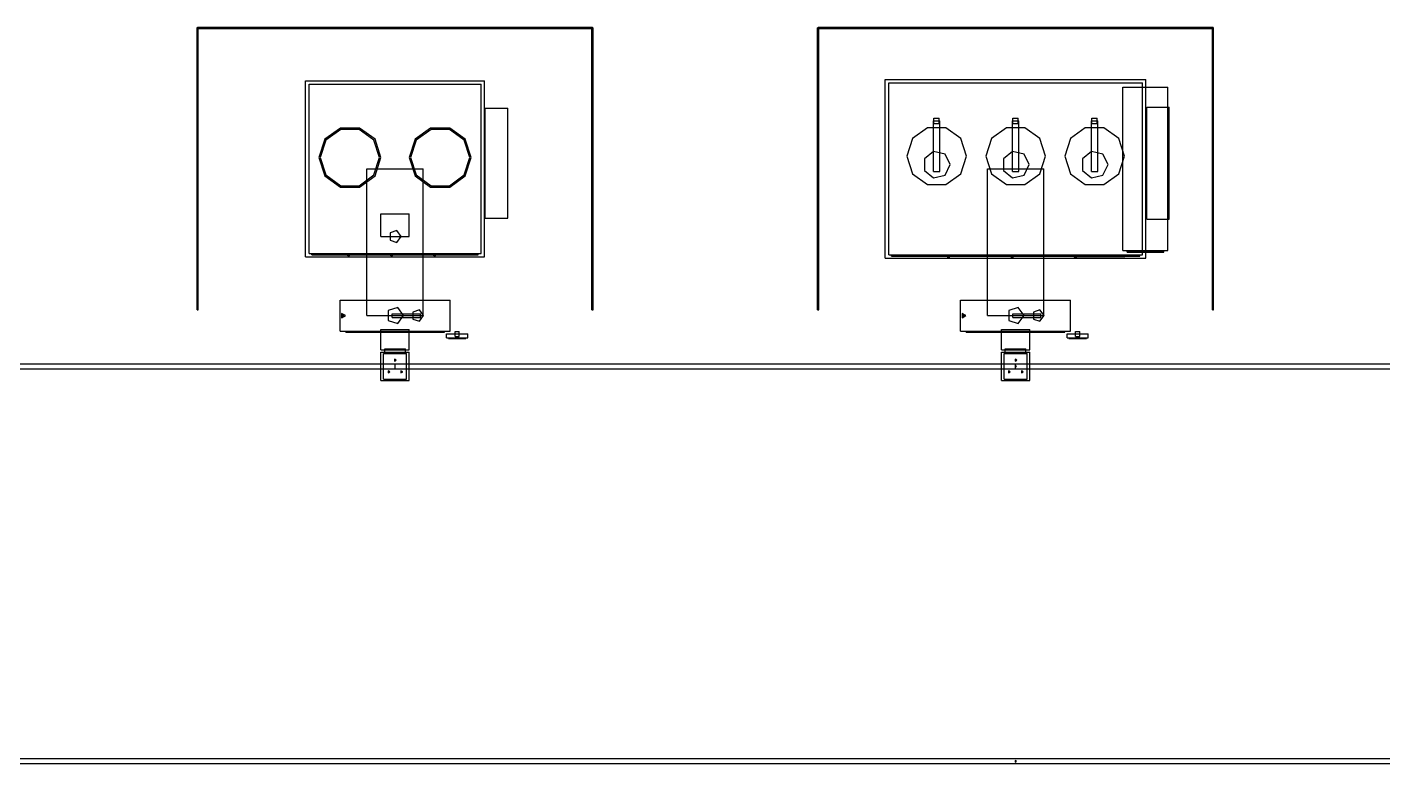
# Model space of a CAD drawing. Header units: millimetres. Extents: x -360090 to -166910, y -230090 to -203978.
# Drawn here: x -263046 to -214978, y -230090 to -203978 of the extents above; entities that cross this region are included whole.
import ezdxf

# ---------------------------------------------------------------- set-up
doc = ezdxf.new("R2010")
doc.units = ezdxf.units.MM

msp = doc.modelspace()

# ---------------------------------------------------------------- linework, layer by layer
at = {"layer": 'V6_FAB2_PORT_CMP'}
for p, q in [((-228500, -215420), (-228500, -214700)), ((-228500, -215420), (-228500, -214700)), ((-228500, -214700), (-227500, -214700)), ((-228500, -214700), (-227500, -214700)), ((-227500, -215420), (-227500, -214700)), ((-227500, -215420), (-227500, -214700)), ((-228500, -215420), (-227500, -215420)), ((-228500, -215420), (-227500, -215420)), ((-228500, -216500), (-228500, -215500)), ((-228500, -216500), (-228500, -215500)), ((-228500, -215500), (-227500, -215500)), ((-228500, -215500), (-227500, -215500)), ((-228410, -216450), (-228410, -215550)), ((-228410, -216450), (-228410, -215550)), ((-228410, -215550), (-227590, -215550)), ((-228410, -215550), (-227590, -215550)), ((-228365, -215500), (-228365, -215380)), ((-228365, -215500), (-228365, -215380)), ((-228365, -215380), (-227635, -215380)), ((-228365, -215380), (-227635, -215380)), ((-228365, -215500), (-227635, -215500)), ((-228365, -215500), (-227635, -215500)), ((-228290, -215527), (-228290, -215503)), ((-228290, -215527), (-228290, -215503)), ((-228290, -215503), (-227710, -215503)), ((-228290, -215503), (-227710, -215503)), ((-228290, -215527), (-227710, -215527)), ((-228290, -215527), (-227710, -215527)), ((-227960, -215780), (-228020, -215745)), ((-228020, -215745), (-228020, -215815)), ((-227960, -215780), (-228020, -215745)), ((-228020, -215745), (-228020, -215815)), ((-228020, -215815), (-227960, -215780)), ((-228020, -215815), (-227960, -215780)), ((-227710, -215527), (-227710, -215503)), ((-227710, -215527), (-227710, -215503)), ((-227635, -215500), (-227635, -215380)), ((-227635, -215500), (-227635, -215380)), ((-227590, -216450), (-227590, -215550)), ((-227590, -216450), (-227590, -215550)), ((-227500, -216500), (-227500, -215500)), ((-227500, -216500), (-227500, -215500)), ((-228190, -216200), (-228250, -216165)), ((-228250, -216165), (-228250, -216235)), ((-228190, -216200), (-228250, -216165)), ((-228250, -216165), (-228250, -216235)), ((-228250, -216235), (-228190, -216200)), ((-228250, -216235), (-228190, -216200)), ((-227730, -216200), (-227790, -216165)), ((-227790, -216165), (-227790, -216235)), ((-227730, -216200), (-227790, -216165)), ((-227790, -216165), (-227790, -216235)), ((-227790, -216235), (-227730, -216200)), ((-227790, -216235), (-227730, -216200)), ((-228500, -216500), (-227500, -216500)), ((-228500, -216500), (-227500, -216500)), ((-228410, -216450), (-227590, -216450)), ((-228410, -216450), (-227590, -216450))]:
    msp.add_line(p, q, dxfattribs=at)
at = {"layer": 'V6_FAB2_PORT_THERMAL'}
for p, q in [((-250500, -215420), (-250500, -214700)), ((-250500, -215420), (-250500, -214700)), ((-250500, -214700), (-249500, -214700)), ((-250500, -214700), (-249500, -214700)), ((-249500, -215420), (-249500, -214700)), ((-249500, -215420), (-249500, -214700)), ((-250500, -215420), (-249500, -215420)), ((-250500, -215420), (-249500, -215420)), ((-250500, -216500), (-250500, -215500)), ((-250500, -216500), (-250500, -215500)), ((-250500, -215500), (-249500, -215500)), ((-250500, -215500), (-249500, -215500)), ((-250410, -216450), (-250410, -215550)), ((-250410, -216450), (-250410, -215550)), ((-250410, -215550), (-249590, -215550)), ((-250410, -215550), (-249590, -215550)), ((-250365, -215500), (-250365, -215380)), ((-250365, -215500), (-250365, -215380)), ((-250365, -215380), (-249635, -215380)), ((-250365, -215380), (-249635, -215380)), ((-250365, -215500), (-249635, -215500)), ((-250365, -215500), (-249635, -215500)), ((-250290, -215527), (-250290, -215503)), ((-250290, -215527), (-250290, -215503)), ((-250290, -215503), (-249710, -215503)), ((-250290, -215503), (-249710, -215503)), ((-250290, -215527), (-249710, -215527)), ((-250290, -215527), (-249710, -215527)), ((-249960, -215780), (-250020, -215745)), ((-250020, -215745), (-250020, -215815)), ((-249960, -215780), (-250020, -215745)), ((-250020, -215745), (-250020, -215815)), ((-250020, -215815), (-249960, -215780)), ((-250020, -215815), (-249960, -215780)), ((-249710, -215527), (-249710, -215503)), ((-249710, -215527), (-249710, -215503)), ((-249635, -215500), (-249635, -215380)), ((-249635, -215500), (-249635, -215380)), ((-249590, -216450), (-249590, -215550)), ((-249590, -216450), (-249590, -215550)), ((-249500, -216500), (-249500, -215500)), ((-249500, -216500), (-249500, -215500)), ((-250190, -216200), (-250250, -216165)), ((-250250, -216165), (-250250, -216235)), ((-250190, -216200), (-250250, -216165)), ((-250250, -216165), (-250250, -216235)), ((-250250, -216235), (-250190, -216200)), ((-250250, -216235), (-250190, -216200)), ((-249730, -216200), (-249790, -216165)), ((-249790, -216165), (-249790, -216235)), ((-249730, -216200), (-249790, -216165)), ((-249790, -216165), (-249790, -216235)), ((-249790, -216235), (-249730, -216200)), ((-249790, -216235), (-249730, -216200)), ((-250500, -216500), (-249500, -216500)), ((-250500, -216500), (-249500, -216500)), ((-250410, -216450), (-249590, -216450)), ((-250410, -216450), (-249590, -216450))]:
    msp.add_line(p, q, dxfattribs=at)
at = {"layer": 'V6_FAB2_RAIL_01'}
for p, q in [((-272000, -215910), (-250000, -215910)), ((-272000, -215910), (-250000, -215910)), ((-272000, -216090), (-250000, -216090)), ((-272000, -216090), (-250000, -216090)), ((-250000, -216090), (-250000, -215910)), ((-250000, -216090), (-250000, -215910)), ((-250000, -216090), (-250000, -215910)), ((-250000, -216090), (-250000, -215910)), ((-250000, -215910), (-228000, -215910)), ((-250000, -215910), (-228000, -215910)), ((-250000, -216090), (-228000, -216090)), ((-250000, -216090), (-228000, -216090)), ((-227966, -216000), (-228017, -215971)), ((-228017, -215971), (-228017, -216029)), ((-227966, -216000), (-228017, -215971)), ((-228017, -215971), (-228017, -216029)), ((-228017, -216029), (-227966, -216000)), ((-228017, -216029), (-227966, -216000)), ((-228000, -216090), (-228000, -215910)), ((-228000, -216090), (-228000, -215910)), ((-228000, -216090), (-228000, -215910)), ((-228000, -216090), (-228000, -215910)), ((-228000, -215910), (-206000, -215910)), ((-228000, -215910), (-206000, -215910)), ((-228000, -216090), (-206000, -216090)), ((-228000, -216090), (-206000, -216090)), ((-169000, -229910), (-358000, -229910)), ((-169000, -229910), (-358000, -229910)), ((-169000, -230090), (-358000, -230090)), ((-169000, -230090), (-358000, -230090)), ((-227966, -230000), (-228017, -229971)), ((-228017, -229971), (-228017, -230029)), ((-227966, -230000), (-228017, -229971)), ((-228017, -229971), (-228017, -230029)), ((-228017, -230029), (-227966, -230000)), ((-228017, -230029), (-227966, -230000))]:
    msp.add_line(p, q, dxfattribs=at)
at = {"layer": 'V6_FAB2_TOOL_CMP'}
for p, q in [((-235022, -214000), (-235022, -204000)), ((-235022, -214000), (-235022, -204000)), ((-235022, -204000), (-234978, -204000)), ((-235022, -204000), (-234978, -204000)), ((-235000, -204022), (-235000, -203978)), ((-235000, -204022), (-235000, -203978)), ((-235000, -203978), (-221000, -203978)), ((-235000, -203978), (-221000, -203978)), ((-235000, -204022), (-221000, -204022)), ((-235000, -204022), (-221000, -204022)), ((-234978, -214000), (-234978, -204000)), ((-234978, -214000), (-234978, -204000)), ((-221022, -214000), (-221022, -204000)), ((-221022, -214000), (-221022, -204000)), ((-221022, -204000), (-220978, -204000)), ((-221022, -204000), (-220978, -204000)), ((-221000, -204022), (-221000, -203978)), ((-221000, -204022), (-221000, -203978)), ((-220978, -214000), (-220978, -204000)), ((-220978, -214000), (-220978, -204000)), ((-232620, -212170), (-232620, -205830)), ((-232620, -212170), (-232620, -205830)), ((-232620, -205830), (-223380, -205830)), ((-232620, -205830), (-223380, -205830)), ((-232500, -212050), (-232500, -205950)), ((-232500, -212050), (-232500, -205950)), ((-232500, -205950), (-223500, -205950)), ((-232500, -205950), (-223500, -205950)), ((-224200, -211900), (-224200, -206100)), ((-224200, -211900), (-224200, -206100)), ((-224200, -206100), (-222600, -206100)), ((-224200, -206100), (-222600, -206100)), ((-223500, -212050), (-223500, -205950)), ((-223500, -212050), (-223500, -205950)), ((-223380, -212170), (-223380, -205830)), ((-223380, -212170), (-223380, -205830)), ((-222600, -211900), (-222600, -206100)), ((-222600, -211900), (-222600, -206100)), ((-223350, -210782), (-223350, -206818)), ((-223350, -210782), (-223350, -206818)), ((-223350, -206818), (-222550, -206818)), ((-223350, -206818), (-222550, -206818)), ((-222550, -210782), (-222550, -206818)), ((-222550, -210782), (-222550, -206818)), ((-231128, -207542), (-231658, -207927)), ((-231128, -207542), (-231658, -207927)), ((-230472, -207542), (-231128, -207542)), ((-230472, -207542), (-231128, -207542)), ((-230910, -209100), (-230910, -207300)), ((-230910, -209100), (-230910, -207300)), ((-230910, -207300), (-230690, -207300)), ((-230910, -207300), (-230690, -207300)), ((-230895, -207395), (-230895, -207205)), ((-230895, -207395), (-230895, -207205)), ((-230895, -207205), (-230705, -207205)), ((-230895, -207205), (-230705, -207205)), ((-230895, -207395), (-230705, -207395)), ((-230895, -207395), (-230705, -207395)), ((-230705, -207395), (-230705, -207205)), ((-230705, -207395), (-230705, -207205)), ((-230690, -209100), (-230690, -207300)), ((-230690, -209100), (-230690, -207300)), ((-229942, -207927), (-230472, -207542)), ((-229942, -207927), (-230472, -207542)), ((-228328, -207542), (-228858, -207927)), ((-228328, -207542), (-228858, -207927)), ((-227672, -207542), (-228328, -207542)), ((-227672, -207542), (-228328, -207542)), ((-228110, -209100), (-228110, -207300)), ((-228110, -209100), (-228110, -207300)), ((-228110, -207300), (-227890, -207300)), ((-228110, -207300), (-227890, -207300)), ((-228095, -207395), (-228095, -207205)), ((-228095, -207395), (-228095, -207205)), ((-228095, -207205), (-227905, -207205)), ((-228095, -207205), (-227905, -207205)), ((-228095, -207395), (-227905, -207395)), ((-228095, -207395), (-227905, -207395)), ((-227905, -207395), (-227905, -207205)), ((-227905, -207395), (-227905, -207205)), ((-227890, -209100), (-227890, -207300)), ((-227890, -209100), (-227890, -207300)), ((-227142, -207927), (-227672, -207542)), ((-227142, -207927), (-227672, -207542)), ((-225528, -207542), (-226058, -207927)), ((-225528, -207542), (-226058, -207927)), ((-224872, -207542), (-225528, -207542)), ((-224872, -207542), (-225528, -207542)), ((-225310, -209100), (-225310, -207300)), ((-225310, -209100), (-225310, -207300)), ((-225310, -207300), (-225090, -207300)), ((-225310, -207300), (-225090, -207300)), ((-225295, -207395), (-225295, -207205)), ((-225295, -207395), (-225295, -207205)), ((-225295, -207205), (-225105, -207205)), ((-225295, -207205), (-225105, -207205)), ((-225295, -207395), (-225105, -207395)), ((-225295, -207395), (-225105, -207395)), ((-225105, -207395), (-225105, -207205)), ((-225105, -207395), (-225105, -207205)), ((-225090, -209100), (-225090, -207300)), ((-225090, -209100), (-225090, -207300)), ((-224342, -207927), (-224872, -207542)), ((-224342, -207927), (-224872, -207542)), ((-231658, -207927), (-231860, -208550)), ((-231658, -207927), (-231860, -208550)), ((-229740, -208550), (-229942, -207927)), ((-229740, -208550), (-229942, -207927)), ((-228858, -207927), (-229060, -208550)), ((-228858, -207927), (-229060, -208550)), ((-226940, -208550), (-227142, -207927)), ((-226940, -208550), (-227142, -207927)), ((-226058, -207927), (-226260, -208550)), ((-226058, -207927), (-226260, -208550)), ((-224140, -208550), (-224342, -207927)), ((-224140, -208550), (-224342, -207927)), ((-231860, -208550), (-231658, -209173)), ((-231860, -208550), (-231658, -209173)), ((-230907, -208382), (-231232, -208642)), ((-230907, -208382), (-231232, -208642)), ((-230501, -208475), (-230907, -208382)), ((-230501, -208475), (-230907, -208382)), ((-230320, -208850), (-230501, -208475)), ((-230320, -208850), (-230501, -208475)), ((-229942, -209173), (-229740, -208550)), ((-229942, -209173), (-229740, -208550)), ((-229060, -208550), (-228858, -209173)), ((-229060, -208550), (-228858, -209173)), ((-228107, -208382), (-228432, -208642)), ((-228107, -208382), (-228432, -208642)), ((-227701, -208475), (-228107, -208382)), ((-227701, -208475), (-228107, -208382)), ((-227520, -208850), (-227701, -208475)), ((-227520, -208850), (-227701, -208475)), ((-227142, -209173), (-226940, -208550)), ((-227142, -209173), (-226940, -208550)), ((-226260, -208550), (-226058, -209173)), ((-226260, -208550), (-226058, -209173)), ((-225307, -208382), (-225632, -208642)), ((-225307, -208382), (-225632, -208642)), ((-224901, -208475), (-225307, -208382)), ((-224901, -208475), (-225307, -208382)), ((-224720, -208850), (-224901, -208475)), ((-224720, -208850), (-224901, -208475)), ((-224342, -209173), (-224140, -208550)), ((-224342, -209173), (-224140, -208550)), ((-231232, -208642), (-231232, -209058)), ((-231232, -208642), (-231232, -209058)), ((-231232, -209058), (-230907, -209318)), ((-231232, -209058), (-230907, -209318)), ((-230501, -209225), (-230320, -208850)), ((-230501, -209225), (-230320, -208850)), ((-229000, -214200), (-229000, -209000)), ((-229000, -214200), (-229000, -209000)), ((-229000, -209000), (-227000, -209000)), ((-229000, -209000), (-227000, -209000)), ((-228432, -208642), (-228432, -209058)), ((-228432, -208642), (-228432, -209058)), ((-228432, -209058), (-228107, -209318)), ((-228432, -209058), (-228107, -209318)), ((-227701, -209225), (-227520, -208850)), ((-227701, -209225), (-227520, -208850)), ((-227000, -214200), (-227000, -209000)), ((-227000, -214200), (-227000, -209000)), ((-225632, -208642), (-225632, -209058)), ((-225632, -208642), (-225632, -209058)), ((-225632, -209058), (-225307, -209318)), ((-225632, -209058), (-225307, -209318)), ((-224901, -209225), (-224720, -208850)), ((-224901, -209225), (-224720, -208850)), ((-231658, -209173), (-231128, -209558)), ((-231658, -209173), (-231128, -209558)), ((-231128, -209558), (-230472, -209558)), ((-231128, -209558), (-230472, -209558)), ((-230910, -209100), (-230690, -209100)), ((-230910, -209100), (-230690, -209100)), ((-230907, -209318), (-230501, -209225)), ((-230907, -209318), (-230501, -209225)), ((-230472, -209558), (-229942, -209173)), ((-230472, -209558), (-229942, -209173)), ((-228858, -209173), (-228328, -209558)), ((-228858, -209173), (-228328, -209558)), ((-228328, -209558), (-227672, -209558)), ((-228328, -209558), (-227672, -209558)), ((-228110, -209100), (-227890, -209100)), ((-228110, -209100), (-227890, -209100)), ((-228107, -209318), (-227701, -209225)), ((-228107, -209318), (-227701, -209225)), ((-227672, -209558), (-227142, -209173)), ((-227672, -209558), (-227142, -209173)), ((-226058, -209173), (-225528, -209558)), ((-226058, -209173), (-225528, -209558)), ((-225528, -209558), (-224872, -209558)), ((-225528, -209558), (-224872, -209558)), ((-225310, -209100), (-225090, -209100)), ((-225310, -209100), (-225090, -209100)), ((-225307, -209318), (-224901, -209225)), ((-225307, -209318), (-224901, -209225)), ((-224872, -209558), (-224342, -209173)), ((-224872, -209558), (-224342, -209173)), ((-223350, -210782), (-222550, -210782)), ((-223350, -210782), (-222550, -210782)), ((-224200, -211900), (-222600, -211900)), ((-224200, -211900), (-222600, -211900)), ((-224050, -211950), (-224050, -211910)), ((-224050, -211950), (-224050, -211910)), ((-224050, -211910), (-222750, -211910)), ((-224050, -211910), (-222750, -211910)), ((-224050, -211950), (-222750, -211950)), ((-224050, -211950), (-222750, -211950)), ((-222750, -211950), (-222750, -211910)), ((-222750, -211950), (-222750, -211910)), ((-232620, -212170), (-223380, -212170)), ((-232620, -212170), (-223380, -212170)), ((-232500, -212050), (-223500, -212050)), ((-232500, -212050), (-223500, -212050)), ((-232400, -212100), (-232400, -212054)), ((-232400, -212100), (-232400, -212054)), ((-232400, -212054), (-223600, -212054)), ((-232400, -212054), (-223600, -212054)), ((-232400, -212100), (-223600, -212100)), ((-232400, -212100), (-223600, -212100)), ((-230400, -212137), (-230400, -212077)), ((-230400, -212137), (-230400, -212077)), ((-230400, -212077), (-230340, -212077)), ((-230400, -212077), (-230340, -212077)), ((-230400, -212137), (-230340, -212137)), ((-230400, -212137), (-230340, -212137)), ((-230340, -212137), (-230340, -212077)), ((-230340, -212137), (-230340, -212077)), ((-230264, -212100), (-230264, -212054)), ((-230264, -212100), (-230264, -212054)), ((-230264, -212054), (-230236, -212054)), ((-230264, -212054), (-230236, -212054)), ((-230264, -212100), (-230236, -212100)), ((-230264, -212100), (-230236, -212100)), ((-230236, -212100), (-230236, -212054)), ((-230236, -212100), (-230236, -212054)), ((-228150, -212137), (-228150, -212077)), ((-228150, -212137), (-228150, -212077)), ((-228150, -212077), (-228090, -212077)), ((-228150, -212077), (-228090, -212077)), ((-228150, -212137), (-228090, -212137)), ((-228150, -212137), (-228090, -212137)), ((-228090, -212137), (-228090, -212077)), ((-228090, -212137), (-228090, -212077)), ((-228014, -212100), (-228014, -212054)), ((-228014, -212100), (-228014, -212054)), ((-228014, -212054), (-227986, -212054)), ((-228014, -212054), (-227986, -212054)), ((-228014, -212100), (-227986, -212100)), ((-228014, -212100), (-227986, -212100)), ((-227986, -212100), (-227986, -212054)), ((-227986, -212100), (-227986, -212054)), ((-225930, -212102), (-225930, -212062)), ((-225930, -212102), (-225930, -212062)), ((-225930, -212062), (-224130, -212062)), ((-225930, -212062), (-224130, -212062)), ((-225930, -212102), (-225930, -212062)), ((-225930, -212102), (-225930, -212062)), ((-225930, -212062), (-224130, -212062)), ((-225930, -212062), (-224130, -212062)), ((-225930, -212102), (-225930, -212062)), ((-225930, -212102), (-225930, -212062)), ((-225930, -212062), (-224130, -212062)), ((-225930, -212062), (-224130, -212062)), ((-225930, -212102), (-225930, -212062)), ((-225930, -212102), (-225930, -212062)), ((-225930, -212062), (-224130, -212062)), ((-225930, -212062), (-224130, -212062)), ((-225930, -212102), (-225930, -212062)), ((-225930, -212102), (-225930, -212062)), ((-225930, -212062), (-224130, -212062)), ((-225930, -212062), (-224130, -212062)), ((-225930, -212102), (-224130, -212102)), ((-225930, -212102), (-224130, -212102)), ((-225930, -212102), (-224130, -212102)), ((-225930, -212102), (-224130, -212102)), ((-225930, -212102), (-224130, -212102)), ((-225930, -212102), (-224130, -212102)), ((-225930, -212102), (-224130, -212102)), ((-225930, -212102), (-224130, -212102)), ((-225930, -212102), (-224130, -212102)), ((-225930, -212102), (-224130, -212102)), ((-225900, -212137), (-225900, -212077)), ((-225900, -212137), (-225900, -212077)), ((-225900, -212077), (-225840, -212077)), ((-225900, -212077), (-225840, -212077)), ((-225900, -212137), (-225840, -212137)), ((-225900, -212137), (-225840, -212137)), ((-225840, -212137), (-225840, -212077)), ((-225840, -212137), (-225840, -212077)), ((-225764, -212100), (-225764, -212054)), ((-225764, -212100), (-225764, -212054)), ((-225764, -212054), (-225736, -212054)), ((-225764, -212054), (-225736, -212054)), ((-225764, -212100), (-225736, -212100)), ((-225764, -212100), (-225736, -212100)), ((-225736, -212100), (-225736, -212054)), ((-225736, -212100), (-225736, -212054)), ((-224130, -212102), (-224130, -212062)), ((-224130, -212102), (-224130, -212062)), ((-224130, -212102), (-224130, -212062)), ((-224130, -212102), (-224130, -212062)), ((-224130, -212102), (-224130, -212062)), ((-224130, -212102), (-224130, -212062)), ((-224130, -212102), (-224130, -212062)), ((-224130, -212102), (-224130, -212062)), ((-224130, -212102), (-224130, -212062)), ((-224130, -212102), (-224130, -212062)), ((-223600, -212100), (-223600, -212054)), ((-223600, -212100), (-223600, -212054)), ((-229950, -214750), (-229950, -213650)), ((-229950, -214750), (-229950, -213650)), ((-229950, -213650), (-226050, -213650)), ((-229950, -213650), (-226050, -213650)), ((-226050, -214750), (-226050, -213650)), ((-226050, -214750), (-226050, -213650)), ((-235022, -214000), (-234978, -214000)), ((-235022, -214000), (-234978, -214000)), ((-229760, -214200), (-229895, -214122)), ((-229895, -214122), (-229895, -214278)), ((-229760, -214200), (-229895, -214122)), ((-229895, -214122), (-229895, -214278)), ((-229760, -214200), (-229895, -214122)), ((-229895, -214122), (-229895, -214278)), ((-229760, -214200), (-229895, -214122)), ((-229895, -214122), (-229895, -214278)), ((-229760, -214200), (-229895, -214122)), ((-229895, -214122), (-229895, -214278)), ((-229760, -214200), (-229895, -214122)), ((-229895, -214122), (-229895, -214278)), ((-229895, -214278), (-229760, -214200)), ((-229895, -214278), (-229760, -214200)), ((-229895, -214278), (-229760, -214200)), ((-229895, -214278), (-229760, -214200)), ((-229895, -214278), (-229760, -214200)), ((-229895, -214278), (-229760, -214200)), ((-229805, -214200), (-229872, -214161)), ((-229872, -214161), (-229872, -214239)), ((-229805, -214200), (-229872, -214161)), ((-229872, -214161), (-229872, -214239)), ((-229872, -214239), (-229805, -214200)), ((-229872, -214239), (-229805, -214200)), ((-229000, -214200), (-227000, -214200)), ((-229000, -214200), (-227000, -214200)), ((-227907, -213915), (-228243, -214024)), ((-227907, -213915), (-228243, -214024)), ((-228243, -214024), (-228243, -214376)), ((-228243, -214024), (-228243, -214376)), ((-228243, -214376), (-227907, -214485)), ((-228243, -214376), (-227907, -214485)), ((-228100, -214265), (-228100, -214135)), ((-228100, -214265), (-228100, -214135)), ((-228100, -214135), (-227100, -214135)), ((-228100, -214135), (-227100, -214135)), ((-228100, -214265), (-227100, -214265)), ((-228100, -214265), (-227100, -214265)), ((-227700, -214200), (-227907, -213915)), ((-227700, -214200), (-227907, -213915)), ((-227907, -214485), (-227700, -214200)), ((-227907, -214485), (-227700, -214200)), ((-227135, -214000), (-227370, -214077)), ((-227135, -214000), (-227370, -214077)), ((-227370, -214077), (-227370, -214323)), ((-227370, -214077), (-227370, -214323)), ((-227370, -214323), (-227135, -214400)), ((-227370, -214323), (-227135, -214400)), ((-226990, -214200), (-227135, -214000)), ((-226990, -214200), (-227135, -214000)), ((-227135, -214400), (-226990, -214200)), ((-227135, -214400), (-226990, -214200)), ((-227100, -214265), (-227100, -214135)), ((-227100, -214265), (-227100, -214135)), ((-221022, -214000), (-220978, -214000)), ((-221022, -214000), (-220978, -214000)), ((-229950, -214750), (-226050, -214750)), ((-229950, -214750), (-226050, -214750)), ((-229750, -214788), (-229750, -214748)), ((-229750, -214788), (-229750, -214748)), ((-229750, -214748), (-226250, -214748)), ((-229750, -214748), (-226250, -214748)), ((-229750, -214788), (-226250, -214788)), ((-229750, -214788), (-226250, -214788)), ((-226250, -214788), (-226250, -214748)), ((-226250, -214788), (-226250, -214748)), ((-226175, -214995), (-226175, -214845)), ((-226175, -214995), (-226175, -214845)), ((-226175, -214845), (-225425, -214845)), ((-226175, -214845), (-225425, -214845)), ((-225875, -214940), (-225875, -214760)), ((-225875, -214940), (-225875, -214760)), ((-225875, -214760), (-225725, -214760)), ((-225875, -214760), (-225725, -214760)), ((-225725, -214940), (-225725, -214760)), ((-225725, -214940), (-225725, -214760)), ((-225425, -214995), (-225425, -214845)), ((-225425, -214995), (-225425, -214845)), ((-226175, -214995), (-225425, -214995)), ((-226175, -214995), (-225425, -214995)), ((-226110, -215011), (-226110, -214999)), ((-226110, -215011), (-226110, -214999)), ((-226110, -214999), (-225490, -214999)), ((-226110, -214999), (-225490, -214999)), ((-226110, -215011), (-225490, -215011)), ((-226110, -215011), (-225490, -215011)), ((-225875, -214940), (-225725, -214940)), ((-225875, -214940), (-225725, -214940)), ((-225490, -215011), (-225490, -214999)), ((-225490, -215011), (-225490, -214999))]:
    msp.add_line(p, q, dxfattribs=at)
at = {"layer": 'V6_FAB2_TOOL_THERMAL'}
for p, q in [((-257022, -214000), (-257022, -204000)), ((-257022, -214000), (-257022, -204000)), ((-257022, -204000), (-256977, -204000)), ((-257022, -204000), (-256977, -204000)), ((-257000, -204022), (-257000, -203978)), ((-257000, -204022), (-257000, -203978)), ((-257000, -203978), (-243000, -203978)), ((-257000, -203978), (-243000, -203978)), ((-257000, -204022), (-243000, -204022)), ((-257000, -204022), (-243000, -204022)), ((-256977, -214000), (-256977, -204000)), ((-256977, -214000), (-256977, -204000)), ((-243022, -214000), (-243022, -204000)), ((-243022, -214000), (-243022, -204000)), ((-243022, -204000), (-242978, -204000)), ((-243022, -204000), (-242978, -204000)), ((-243000, -204022), (-243000, -203978)), ((-243000, -204022), (-243000, -203978)), ((-242978, -214000), (-242978, -204000)), ((-242978, -214000), (-242978, -204000)), ((-253170, -212120), (-253170, -205880)), ((-253170, -212120), (-253170, -205880)), ((-253170, -205880), (-246830, -205880)), ((-253170, -205880), (-246830, -205880)), ((-253050, -212000), (-253050, -206000)), ((-253050, -212000), (-253050, -206000)), ((-253050, -206000), (-246950, -206000)), ((-253050, -206000), (-246950, -206000)), ((-246950, -212000), (-246950, -206000)), ((-246950, -212000), (-246950, -206000)), ((-246830, -212120), (-246830, -205880)), ((-246830, -212120), (-246830, -205880)), ((-246800, -210750), (-246800, -206850)), ((-246800, -210750), (-246800, -206850)), ((-246800, -206850), (-246000, -206850)), ((-246800, -206850), (-246000, -206850)), ((-246000, -210750), (-246000, -206850)), ((-246000, -210750), (-246000, -206850)), ((-251940, -207554), (-252490, -207953)), ((-251940, -207554), (-252490, -207953)), ((-251924, -207601), (-252449, -207983)), ((-251924, -207601), (-252449, -207983)), ((-251260, -207554), (-251940, -207554)), ((-251260, -207554), (-251940, -207554)), ((-251276, -207601), (-251924, -207601)), ((-251276, -207601), (-251924, -207601)), ((-250751, -207983), (-251276, -207601)), ((-250751, -207983), (-251276, -207601)), ((-250710, -207953), (-251260, -207554)), ((-250710, -207953), (-251260, -207554)), ((-248740, -207554), (-249290, -207953)), ((-248740, -207554), (-249290, -207953)), ((-248724, -207601), (-249249, -207983)), ((-248724, -207601), (-249249, -207983)), ((-248060, -207554), (-248740, -207554)), ((-248060, -207554), (-248740, -207554)), ((-248076, -207601), (-248724, -207601)), ((-248076, -207601), (-248724, -207601)), ((-247551, -207983), (-248076, -207601)), ((-247551, -207983), (-248076, -207601)), ((-247510, -207953), (-248060, -207554)), ((-247510, -207953), (-248060, -207554)), ((-252490, -207953), (-252700, -208600)), ((-252490, -207953), (-252700, -208600)), ((-252449, -207983), (-252650, -208600)), ((-252449, -207983), (-252650, -208600)), ((-250550, -208600), (-250751, -207983)), ((-250550, -208600), (-250751, -207983)), ((-250500, -208600), (-250710, -207953)), ((-250500, -208600), (-250710, -207953)), ((-249290, -207953), (-249500, -208600)), ((-249290, -207953), (-249500, -208600)), ((-249249, -207983), (-249450, -208600)), ((-249249, -207983), (-249450, -208600)), ((-247350, -208600), (-247551, -207983)), ((-247350, -208600), (-247551, -207983)), ((-247300, -208600), (-247510, -207953)), ((-247300, -208600), (-247510, -207953)), ((-252700, -208600), (-252490, -209247)), ((-252700, -208600), (-252490, -209247)), ((-252650, -208600), (-252449, -209217)), ((-252650, -208600), (-252449, -209217)), ((-250751, -209217), (-250550, -208600)), ((-250751, -209217), (-250550, -208600)), ((-250710, -209247), (-250500, -208600)), ((-250710, -209247), (-250500, -208600)), ((-249500, -208600), (-249290, -209247)), ((-249500, -208600), (-249290, -209247)), ((-249450, -208600), (-249249, -209217)), ((-249450, -208600), (-249249, -209217)), ((-247551, -209217), (-247350, -208600)), ((-247551, -209217), (-247350, -208600)), ((-247510, -209247), (-247300, -208600)), ((-247510, -209247), (-247300, -208600)), ((-251000, -214200), (-251000, -209000)), ((-251000, -214200), (-251000, -209000)), ((-251000, -209000), (-249000, -209000)), ((-251000, -209000), (-249000, -209000)), ((-249000, -214200), (-249000, -209000)), ((-249000, -214200), (-249000, -209000)), ((-252490, -209247), (-251940, -209646)), ((-252490, -209247), (-251940, -209646)), ((-252449, -209217), (-251924, -209599)), ((-252449, -209217), (-251924, -209599)), ((-251276, -209599), (-250751, -209217)), ((-251276, -209599), (-250751, -209217)), ((-251260, -209646), (-250710, -209247)), ((-251260, -209646), (-250710, -209247)), ((-249290, -209247), (-248740, -209646)), ((-249290, -209247), (-248740, -209646)), ((-249249, -209217), (-248724, -209599)), ((-249249, -209217), (-248724, -209599)), ((-248076, -209599), (-247551, -209217)), ((-248076, -209599), (-247551, -209217)), ((-248060, -209646), (-247510, -209247)), ((-248060, -209646), (-247510, -209247)), ((-251940, -209646), (-251260, -209646)), ((-251940, -209646), (-251260, -209646)), ((-251924, -209599), (-251276, -209599)), ((-251924, -209599), (-251276, -209599)), ((-248740, -209646), (-248060, -209646)), ((-248740, -209646), (-248060, -209646)), ((-248724, -209599), (-248076, -209599)), ((-248724, -209599), (-248076, -209599)), ((-250500, -211400), (-250500, -210600)), ((-250500, -211400), (-250500, -210600)), ((-250500, -210600), (-249500, -210600)), ((-250500, -210600), (-249500, -210600)), ((-249500, -211400), (-249500, -210600)), ((-249500, -211400), (-249500, -210600)), ((-246800, -210750), (-246000, -210750)), ((-246800, -210750), (-246000, -210750)), ((-250500, -211400), (-249500, -211400)), ((-250500, -211400), (-249500, -211400)), ((-249932, -211191), (-250178, -211271)), ((-249932, -211191), (-250178, -211271)), ((-249932, -211191), (-250178, -211271)), ((-249932, -211191), (-250178, -211271)), ((-249932, -211191), (-250178, -211271)), ((-249932, -211191), (-250178, -211271)), ((-249932, -211191), (-250178, -211271)), ((-249932, -211191), (-250178, -211271)), ((-249932, -211191), (-250178, -211271)), ((-249932, -211191), (-250178, -211271)), ((-249932, -211191), (-250178, -211271)), ((-249932, -211191), (-250178, -211271)), ((-249932, -211191), (-250178, -211271)), ((-249932, -211191), (-250178, -211271)), ((-249932, -211191), (-250178, -211271)), ((-249932, -211191), (-250178, -211271)), ((-249932, -211191), (-250178, -211271)), ((-249932, -211191), (-250178, -211271)), ((-249932, -211191), (-250178, -211271)), ((-249932, -211191), (-250178, -211271)), ((-249932, -211191), (-250178, -211271)), ((-249932, -211191), (-250178, -211271)), ((-249932, -211191), (-250178, -211271)), ((-249932, -211191), (-250178, -211271)), ((-249932, -211191), (-250178, -211271)), ((-249932, -211191), (-250178, -211271)), ((-249932, -211191), (-250178, -211271)), ((-249932, -211191), (-250178, -211271)), ((-249932, -211191), (-250178, -211271)), ((-249932, -211191), (-250178, -211271)), ((-249932, -211191), (-250178, -211271)), ((-249932, -211191), (-250178, -211271)), ((-250178, -211271), (-250178, -211529)), ((-250178, -211271), (-250178, -211529)), ((-250178, -211271), (-250178, -211529)), ((-250178, -211271), (-250178, -211529)), ((-250178, -211271), (-250178, -211529)), ((-250178, -211271), (-250178, -211529)), ((-250178, -211271), (-250178, -211529)), ((-250178, -211271), (-250178, -211529)), ((-250178, -211271), (-250178, -211529)), ((-250178, -211271), (-250178, -211529)), ((-250178, -211271), (-250178, -211529)), ((-250178, -211271), (-250178, -211529)), ((-250178, -211271), (-250178, -211529)), ((-250178, -211271), (-250178, -211529)), ((-250178, -211271), (-250178, -211529)), ((-250178, -211271), (-250178, -211529)), ((-250178, -211271), (-250178, -211529)), ((-250178, -211271), (-250178, -211529)), ((-250178, -211271), (-250178, -211529)), ((-250178, -211271), (-250178, -211529)), ((-250178, -211271), (-250178, -211529)), ((-250178, -211271), (-250178, -211529)), ((-250178, -211271), (-250178, -211529)), ((-250178, -211271), (-250178, -211529)), ((-250178, -211271), (-250178, -211529)), ((-250178, -211271), (-250178, -211529)), ((-250178, -211271), (-250178, -211529)), ((-250178, -211271), (-250178, -211529)), ((-250178, -211271), (-250178, -211529)), ((-250178, -211271), (-250178, -211529)), ((-250178, -211271), (-250178, -211529)), ((-250178, -211271), (-250178, -211529)), ((-249780, -211400), (-249932, -211191)), ((-249780, -211400), (-249932, -211191)), ((-249780, -211400), (-249932, -211191)), ((-249780, -211400), (-249932, -211191)), ((-249780, -211400), (-249932, -211191)), ((-249780, -211400), (-249932, -211191)), ((-249780, -211400), (-249932, -211191)), ((-249780, -211400), (-249932, -211191)), ((-249780, -211400), (-249932, -211191)), ((-249780, -211400), (-249932, -211191)), ((-249780, -211400), (-249932, -211191)), ((-249780, -211400), (-249932, -211191)), ((-249780, -211400), (-249932, -211191)), ((-249780, -211400), (-249932, -211191)), ((-249780, -211400), (-249932, -211191)), ((-249780, -211400), (-249932, -211191)), ((-249780, -211400), (-249932, -211191)), ((-249780, -211400), (-249932, -211191)), ((-249780, -211400), (-249932, -211191)), ((-249780, -211400), (-249932, -211191)), ((-249780, -211400), (-249932, -211191)), ((-249780, -211400), (-249932, -211191)), ((-249780, -211400), (-249932, -211191)), ((-249780, -211400), (-249932, -211191)), ((-249780, -211400), (-249932, -211191)), ((-249780, -211400), (-249932, -211191)), ((-249780, -211400), (-249932, -211191)), ((-249780, -211400), (-249932, -211191)), ((-249780, -211400), (-249932, -211191)), ((-249780, -211400), (-249932, -211191)), ((-249780, -211400), (-249932, -211191)), ((-249780, -211400), (-249932, -211191)), ((-249932, -211609), (-249780, -211400)), ((-249932, -211609), (-249780, -211400)), ((-249932, -211609), (-249780, -211400)), ((-249932, -211609), (-249780, -211400)), ((-249932, -211609), (-249780, -211400)), ((-249932, -211609), (-249780, -211400)), ((-249932, -211609), (-249780, -211400)), ((-249932, -211609), (-249780, -211400)), ((-249932, -211609), (-249780, -211400)), ((-249932, -211609), (-249780, -211400)), ((-249932, -211609), (-249780, -211400)), ((-249932, -211609), (-249780, -211400)), ((-249932, -211609), (-249780, -211400)), ((-249932, -211609), (-249780, -211400)), ((-249932, -211609), (-249780, -211400)), ((-249932, -211609), (-249780, -211400)), ((-249932, -211609), (-249780, -211400)), ((-249932, -211609), (-249780, -211400)), ((-249932, -211609), (-249780, -211400)), ((-249932, -211609), (-249780, -211400)), ((-249932, -211609), (-249780, -211400)), ((-249932, -211609), (-249780, -211400)), ((-249932, -211609), (-249780, -211400)), ((-249932, -211609), (-249780, -211400)), ((-249932, -211609), (-249780, -211400)), ((-249932, -211609), (-249780, -211400)), ((-249932, -211609), (-249780, -211400)), ((-249932, -211609), (-249780, -211400)), ((-249932, -211609), (-249780, -211400)), ((-249932, -211609), (-249780, -211400)), ((-249932, -211609), (-249780, -211400)), ((-249932, -211609), (-249780, -211400)), ((-250178, -211529), (-249932, -211609)), ((-250178, -211529), (-249932, -211609)), ((-250178, -211529), (-249932, -211609)), ((-250178, -211529), (-249932, -211609)), ((-250178, -211529), (-249932, -211609)), ((-250178, -211529), (-249932, -211609)), ((-250178, -211529), (-249932, -211609)), ((-250178, -211529), (-249932, -211609)), ((-250178, -211529), (-249932, -211609)), ((-250178, -211529), (-249932, -211609)), ((-250178, -211529), (-249932, -211609)), ((-250178, -211529), (-249932, -211609)), ((-250178, -211529), (-249932, -211609)), ((-250178, -211529), (-249932, -211609)), ((-250178, -211529), (-249932, -211609)), ((-250178, -211529), (-249932, -211609)), ((-250178, -211529), (-249932, -211609)), ((-250178, -211529), (-249932, -211609)), ((-250178, -211529), (-249932, -211609)), ((-250178, -211529), (-249932, -211609)), ((-250178, -211529), (-249932, -211609)), ((-250178, -211529), (-249932, -211609)), ((-250178, -211529), (-249932, -211609)), ((-250178, -211529), (-249932, -211609)), ((-250178, -211529), (-249932, -211609)), ((-250178, -211529), (-249932, -211609)), ((-250178, -211529), (-249932, -211609)), ((-250178, -211529), (-249932, -211609)), ((-250178, -211529), (-249932, -211609)), ((-250178, -211529), (-249932, -211609)), ((-250178, -211529), (-249932, -211609)), ((-250178, -211529), (-249932, -211609)), ((-253170, -212120), (-246830, -212120)), ((-253170, -212120), (-246830, -212120)), ((-253050, -212000), (-246950, -212000)), ((-253050, -212000), (-246950, -212000)), ((-252950, -212050), (-252950, -212004)), ((-252950, -212050), (-252950, -212004)), ((-252950, -212004), (-247050, -212004)), ((-252950, -212004), (-247050, -212004)), ((-252950, -212050), (-247050, -212050)), ((-252950, -212050), (-247050, -212050)), ((-251675, -212087), (-251675, -212027)), ((-251675, -212087), (-251675, -212027)), ((-251675, -212027), (-251615, -212027)), ((-251675, -212027), (-251615, -212027)), ((-251675, -212087), (-251615, -212087)), ((-251675, -212087), (-251615, -212087)), ((-251615, -212087), (-251615, -212027)), ((-251615, -212087), (-251615, -212027)), ((-251539, -212050), (-251539, -212004)), ((-251539, -212050), (-251539, -212004)), ((-251539, -212004), (-251511, -212004)), ((-251539, -212004), (-251511, -212004)), ((-251539, -212050), (-251511, -212050)), ((-251539, -212050), (-251511, -212050)), ((-251511, -212050), (-251511, -212004)), ((-251511, -212050), (-251511, -212004)), ((-250150, -212087), (-250150, -212027)), ((-250150, -212087), (-250150, -212027)), ((-250150, -212027), (-250090, -212027)), ((-250150, -212027), (-250090, -212027)), ((-250150, -212087), (-250090, -212087)), ((-250150, -212087), (-250090, -212087)), ((-250090, -212087), (-250090, -212027)), ((-250090, -212087), (-250090, -212027)), ((-250014, -212050), (-250014, -212004)), ((-250014, -212050), (-250014, -212004)), ((-250014, -212004), (-249986, -212004)), ((-250014, -212004), (-249986, -212004)), ((-250014, -212050), (-249986, -212050)), ((-250014, -212050), (-249986, -212050)), ((-249986, -212050), (-249986, -212004)), ((-249986, -212050), (-249986, -212004)), ((-248625, -212087), (-248625, -212027)), ((-248625, -212087), (-248625, -212027)), ((-248625, -212027), (-248565, -212027)), ((-248625, -212027), (-248565, -212027)), ((-248625, -212087), (-248565, -212087)), ((-248625, -212087), (-248565, -212087)), ((-248597, -212052), (-248597, -212012)), ((-248597, -212052), (-248597, -212012)), ((-248597, -212012), (-247377, -212012)), ((-248597, -212012), (-247377, -212012)), ((-248597, -212052), (-248597, -212012)), ((-248597, -212052), (-248597, -212012)), ((-248597, -212012), (-247377, -212012)), ((-248597, -212012), (-247377, -212012)), ((-248597, -212052), (-248597, -212012)), ((-248597, -212052), (-248597, -212012)), ((-248597, -212012), (-247377, -212012)), ((-248597, -212012), (-247377, -212012)), ((-248597, -212052), (-248597, -212012)), ((-248597, -212052), (-248597, -212012)), ((-248597, -212012), (-247377, -212012)), ((-248597, -212012), (-247377, -212012)), ((-248597, -212052), (-248597, -212012)), ((-248597, -212052), (-248597, -212012)), ((-248597, -212012), (-247377, -212012)), ((-248597, -212012), (-247377, -212012)), ((-248597, -212052), (-247377, -212052)), ((-248597, -212052), (-247377, -212052)), ((-248597, -212052), (-247377, -212052)), ((-248597, -212052), (-247377, -212052)), ((-248597, -212052), (-247377, -212052)), ((-248597, -212052), (-247377, -212052)), ((-248597, -212052), (-247377, -212052)), ((-248597, -212052), (-247377, -212052)), ((-248597, -212052), (-247377, -212052)), ((-248597, -212052), (-247377, -212052)), ((-248565, -212087), (-248565, -212027)), ((-248565, -212087), (-248565, -212027)), ((-248489, -212050), (-248489, -212004)), ((-248489, -212050), (-248489, -212004)), ((-248489, -212004), (-248461, -212004)), ((-248489, -212004), (-248461, -212004)), ((-248489, -212050), (-248461, -212050)), ((-248489, -212050), (-248461, -212050)), ((-248461, -212050), (-248461, -212004)), ((-248461, -212050), (-248461, -212004)), ((-247377, -212052), (-247377, -212012)), ((-247377, -212052), (-247377, -212012)), ((-247377, -212052), (-247377, -212012)), ((-247377, -212052), (-247377, -212012)), ((-247377, -212052), (-247377, -212012)), ((-247377, -212052), (-247377, -212012)), ((-247377, -212052), (-247377, -212012)), ((-247377, -212052), (-247377, -212012)), ((-247377, -212052), (-247377, -212012)), ((-247377, -212052), (-247377, -212012)), ((-247050, -212050), (-247050, -212004)), ((-247050, -212050), (-247050, -212004)), ((-251950, -214750), (-251950, -213650)), ((-251950, -214750), (-251950, -213650)), ((-251950, -213650), (-248050, -213650)), ((-251950, -213650), (-248050, -213650)), ((-248050, -214750), (-248050, -213650)), ((-248050, -214750), (-248050, -213650)), ((-257022, -214000), (-256977, -214000)), ((-257022, -214000), (-256977, -214000)), ((-251760, -214200), (-251895, -214122)), ((-251895, -214122), (-251895, -214278)), ((-251760, -214200), (-251895, -214122)), ((-251895, -214122), (-251895, -214278)), ((-251760, -214200), (-251895, -214122)), ((-251895, -214122), (-251895, -214278)), ((-251760, -214200), (-251895, -214122)), ((-251895, -214122), (-251895, -214278)), ((-251760, -214200), (-251895, -214122)), ((-251895, -214122), (-251895, -214278)), ((-251760, -214200), (-251895, -214122)), ((-251895, -214122), (-251895, -214278)), ((-251895, -214278), (-251760, -214200)), ((-251895, -214278), (-251760, -214200)), ((-251895, -214278), (-251760, -214200)), ((-251895, -214278), (-251760, -214200)), ((-251895, -214278), (-251760, -214200)), ((-251895, -214278), (-251760, -214200)), ((-251805, -214200), (-251872, -214161)), ((-251872, -214161), (-251872, -214239)), ((-251805, -214200), (-251872, -214161)), ((-251872, -214161), (-251872, -214239)), ((-251872, -214239), (-251805, -214200)), ((-251872, -214239), (-251805, -214200)), ((-251000, -214200), (-249000, -214200)), ((-251000, -214200), (-249000, -214200)), ((-249907, -213915), (-250243, -214024)), ((-249907, -213915), (-250243, -214024)), ((-250243, -214024), (-250243, -214376)), ((-250243, -214024), (-250243, -214376)), ((-250243, -214376), (-249907, -214485)), ((-250243, -214376), (-249907, -214485)), ((-250100, -214265), (-250100, -214135)), ((-250100, -214265), (-250100, -214135)), ((-250100, -214135), (-249100, -214135)), ((-250100, -214135), (-249100, -214135)), ((-250100, -214265), (-249100, -214265)), ((-250100, -214265), (-249100, -214265)), ((-249700, -214200), (-249907, -213915)), ((-249700, -214200), (-249907, -213915)), ((-249907, -214485), (-249700, -214200)), ((-249907, -214485), (-249700, -214200)), ((-249135, -214000), (-249370, -214077)), ((-249135, -214000), (-249370, -214077)), ((-249370, -214077), (-249370, -214323)), ((-249370, -214077), (-249370, -214323)), ((-249370, -214323), (-249135, -214400)), ((-249370, -214323), (-249135, -214400)), ((-248990, -214200), (-249135, -214000)), ((-248990, -214200), (-249135, -214000)), ((-249135, -214400), (-248990, -214200)), ((-249135, -214400), (-248990, -214200)), ((-249100, -214265), (-249100, -214135)), ((-249100, -214265), (-249100, -214135)), ((-243022, -214000), (-242978, -214000)), ((-243022, -214000), (-242978, -214000)), ((-251950, -214750), (-248050, -214750)), ((-251950, -214750), (-248050, -214750)), ((-251750, -214788), (-251750, -214748)), ((-251750, -214788), (-251750, -214748)), ((-251750, -214748), (-248250, -214748)), ((-251750, -214748), (-248250, -214748)), ((-251750, -214788), (-248250, -214788)), ((-251750, -214788), (-248250, -214788)), ((-248250, -214788), (-248250, -214748)), ((-248250, -214788), (-248250, -214748)), ((-248175, -214995), (-248175, -214845)), ((-248175, -214995), (-248175, -214845)), ((-248175, -214845), (-247425, -214845)), ((-248175, -214845), (-247425, -214845)), ((-247875, -214940), (-247875, -214760)), ((-247875, -214940), (-247875, -214760)), ((-247875, -214760), (-247725, -214760)), ((-247875, -214760), (-247725, -214760)), ((-247725, -214940), (-247725, -214760)), ((-247725, -214940), (-247725, -214760)), ((-247425, -214995), (-247425, -214845)), ((-247425, -214995), (-247425, -214845)), ((-248175, -214995), (-247425, -214995)), ((-248175, -214995), (-247425, -214995)), ((-248110, -215011), (-248110, -214999)), ((-248110, -215011), (-248110, -214999)), ((-248110, -214999), (-247490, -214999)), ((-248110, -214999), (-247490, -214999)), ((-248110, -215011), (-247490, -215011)), ((-248110, -215011), (-247490, -215011)), ((-247875, -214940), (-247725, -214940)), ((-247875, -214940), (-247725, -214940)), ((-247490, -215011), (-247490, -214999)), ((-247490, -215011), (-247490, -214999))]:
    msp.add_line(p, q, dxfattribs=at)

doc.saveas('drawing.dxf')
